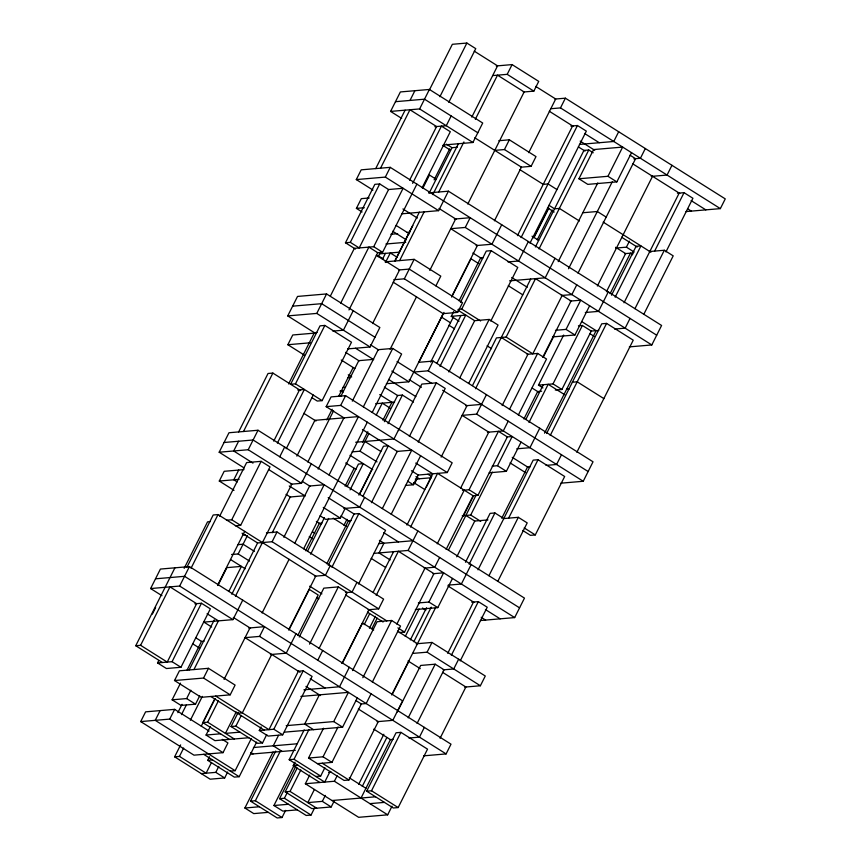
<?xml version="1.0" encoding="UTF-8"?>
<svg xmlns="http://www.w3.org/2000/svg" width="861" height="861" viewBox="0 0 861 861"><rect width="100%" height="100%" fill="white"/><g stroke="black" fill="none" stroke-linecap="round" stroke-linejoin="round"><path stroke-width="1.29" d="M161.954 595.683L150.61 588.547L160.404 569.067L189.442 566.581L402.604 700.865L392.81 720.334L376.978 721.701M244.115 467.932L219.178 452.219L228.972 432.749L258.009 430.252L524.467 598.115L514.674 617.585L480.352 620.533M317.02 332.464L314.383 332.69L287.735 315.901L297.529 296.432L326.567 293.935L379.862 327.503L370.069 346.983L347.629 348.909M372.953 190.066L356.303 179.583L361.2 169.843L390.237 167.346L656.695 335.209M401.678 118.409L390.582 111.413L400.376 91.944L429.413 89.458L482.709 123.026L472.915 142.495L443.867 144.992M238.648 431.921L268.029 373.491L272.872 373.082L300.629 390.56M162.395 662.507L135.747 645.718L174.923 567.819M238.594 441.241L233.697 450.981L252.973 463.121M243.491 431.501L272.872 373.082M375.719 168.595L405.1 110.176M409.997 100.436L414.894 90.696M152.354 614.119L155.626 607.629M234.031 490.329L219.286 481.041L224.183 471.301L243.986 469.6M304.503 355.206L287.854 344.723L292.751 334.983L315.191 333.056M362.083 211.967L356.411 208.394L361.308 198.654L369.229 197.976M140.591 645.309L169.972 586.879L196.62 603.669L167.228 662.087L140.591 645.309L135.747 645.718M380.551 168.186L409.944 109.756L436.581 126.545L409.599 180.197M355.464 249.066L345.476 242.77L374.858 184.34L379.701 183.931L388.58 189.528L403.099 188.279L373.717 246.698L354.355 248.366L330.376 296.055M184.168 568.335L207.555 521.841L210.192 521.615M186.805 567.453L213.194 514.996L218.027 514.577L315.729 576.127L288.747 629.778M345.476 242.77L350.319 242.35L379.701 183.931M150.61 588.547L179.648 586.05L189.442 566.581M219.178 452.219L248.216 449.733L258.009 430.252M287.735 315.901L316.773 313.415L326.567 293.935M356.303 179.583L385.341 177.086L390.237 167.346M390.582 111.413L419.619 108.927L429.413 89.458M429.574 89.609L452.359 44.298L466.877 43.05L475.767 48.647L448.775 102.298M238.701 470.052L233.805 479.792L237.206 481.934M191.045 568.238L218.027 514.577M219.63 516.234L246.623 462.583L261.141 461.335L270.02 466.931L240.639 525.361L235.354 525.813M288.596 383.952L314.383 332.69M388.58 189.528L359.198 247.946L350.319 242.35M324.855 325.426L320.023 325.845L290.631 384.264L295.474 383.855L324.855 325.426L351.503 342.215L322.122 400.645L317.279 401.054L311.725 397.556M439.896 96.701L466.877 43.05M194.855 603.819L201.452 603.249L210.342 608.845L180.95 667.275L166.431 668.523L157.552 662.927L158.747 660.538M226.475 520.216L231.749 519.764L261.141 461.335M340.698 303.158L368.874 247.118L377.764 252.714L348.974 309.938M273.733 441.133L299.52 389.861M277.371 443.103L304.353 389.452L297.755 390.011M222.256 739.351L227.928 742.925L223.031 752.665L193.983 755.162L140.698 721.583L145.595 711.853L174.632 709.356L209.051 731.043M157.552 662.927L172.071 661.678L201.452 603.249M412.645 183.361L441.424 126.126L450.303 131.722L422.127 187.763M378.162 256.75L380.562 251.982M279.75 456.782L284.657 447.042M353.214 310.724L343.421 330.193L332.863 331.098M377.322 252.747L382.596 252.295L416.885 184.136M451.164 115.977L446.267 125.717L434.827 126.696M217.693 585.017L244.675 531.366M286.25 448.699L313.243 395.048M217.919 585.523L226.906 567.636L241.424 566.387L228.832 591.432M382.445 259.322L385.448 253.371M174.514 680.534L179.422 670.805L208.459 668.308L235.096 685.098L230.199 694.838L201.162 697.324L174.514 680.534L203.562 678.048L230.199 694.838M231.587 554.516L238.185 553.957L247.43 535.564M160.114 710.605L155.217 720.334L235.15 770.692L251.347 738.501M385.491 262.487L390.291 252.951L396.953 257.148M422.869 188.172L429.467 175.052L436.129 179.249M199.73 695.817L195.522 704.169L181.004 705.407L172.125 699.821L180.519 683.128M187.117 670.009L201.506 641.391L204.154 641.165M434.105 179.874L449.7 148.867M189.097 669.976L214.281 619.898M394.779 261.001L419.372 212.118M296.894 456.104L314.889 420.329L358.445 416.595L329.063 475.014M394.844 261.357L412.839 225.582M429.23 192.993L452.014 147.694L457.299 147.231M193.94 669.557L218.522 620.673M231.813 594.241L257.6 542.968L272.119 541.73L378.7 608.867L383.597 599.127L277.016 531.99L266.458 532.894M344.303 418.08L326.168 406.65L331.065 396.91L345.584 395.673L452.165 462.809L447.268 472.549L418.231 475.035L411.429 470.752M399.622 260.592L424.215 211.709M432.814 194.597L458.493 143.55M471.785 117.118L497.572 65.845L474.25 51.154M140.698 721.583L169.735 719.096L174.632 709.356M235.451 596.21L291.825 484.13L268.514 469.449M372.576 323.564L399.569 269.913L376.246 255.222M438.744 192.014L463.928 141.936M475.326 119.281L497.507 75.165L524.155 91.955M177.84 712.671L182.037 704.32M172.125 699.821L186.643 698.572L190.841 690.221M326.771 419.964L332.163 409.233M338.76 396.125L353.15 367.507M272.237 532.755L290.232 496.98L304.751 495.742M307.818 462.013L333.605 410.74M340.805 396.437L358.789 360.662L373.308 359.414M181.477 714.641L186.277 705.105M203.562 678.048L208.459 668.308M211.677 627.012L203.906 622.116L232.944 619.629L242.737 600.149M272.119 541.73L277.016 531.99M290.943 484.205L301.501 483.301L311.295 463.831M326.168 406.65L340.687 405.402L345.584 395.673M393.789 279.728L404.347 278.824L414.141 259.344L440.789 276.133L435.892 285.874M401.667 213.829L438.626 210.654L448.42 191.185L661.592 325.469L651.799 344.949L629.359 346.875M492.675 75.585L507.194 74.337L512.091 64.597L538.738 81.386L533.842 91.126L523.273 92.03M190.356 720.237L202.346 696.388M283.861 537.275L309.648 486.002L324.166 484.754L294.785 543.183M318.139 469.105L343.926 417.843M352.321 401.151L378.205 349.684L392.724 348.436L401.613 354.032L372.221 412.451M227.67 771.994L224.678 777.957L210.159 779.194L174.632 756.819L180.627 744.894M174.632 756.819L179.465 756.399L183.662 748.058M224.075 679.383L249.97 627.917M390.087 349.318L416.476 296.851M429.768 270.419L455.652 218.952M229.456 739.395L202.819 722.616L214.809 698.766M201.28 726.146L215.067 698.723M363.342 406.855L392.724 348.436M262.099 613L289.081 559.338M467.792 204.035L524.252 91.75M202.819 722.616L207.652 722.196L218.446 700.736M248.818 737.737L214.938 740.643L206.059 735.046L210.256 726.706M300.058 672.301L245.062 637.657L259.591 636.408L264.488 626.668L248.646 628.035M303.664 548.78L367.324 422.191M451.616 296.744L477.403 245.482L450.755 228.692L465.274 227.444L470.171 217.704L454.328 219.071M495.215 150.341L504.449 149.545L509.346 139.805L535.994 156.594L531.097 166.334L520.539 167.238M305.59 550.739L319.377 523.305L322.025 523.079M307.625 551.051L324.414 517.665M362.459 442.5L367.851 431.77M376.246 415.077L382.252 403.152L390.022 408.049M352.117 451.885L360.038 451.207L368.745 433.89M310.67 554.204L328.654 518.44M345.11 486.196L354.108 468.309M256.589 742.128L239.197 776.708L234.353 777.117L207.705 760.338L209.514 756.754M347.048 486.713L358.445 464.057L363.288 463.638L350.093 489.877M236.215 711.929L225.421 733.389L239.939 732.141M382.93 420.211L391.927 402.324M211.515 762.459L206.113 773.189L179.465 756.399M266.738 734.573L262.54 742.914L257.697 743.334L231.06 726.544L238.249 712.241M384.372 421.707L397.567 395.479L402.399 395.07L413.506 402.055M271.71 654.446L242.328 712.865L237.485 713.285M320.088 515.793L325.759 519.366L340.278 518.118L345.175 508.377M386.395 383.726L408.835 381.8L443.124 313.641L457.643 312.392L462.54 302.652L409.244 269.084L398.686 269.988M231.06 726.544L235.892 726.135L241.295 715.405M388.01 423.677L402.399 395.07M418.79 362.47L443.985 312.392M451.777 296.894L470.967 258.741L478.738 263.638M201.28 773.608L215.799 772.36L218.791 766.398M494.429 220.814L521.422 167.163L474.788 137.792M528.719 152.655L555.7 99.004L535.714 86.412M288.909 629.929L309.293 589.398L318.183 594.994L297.788 635.526M358.908 495.118L383.5 446.235L388.333 445.815L363.148 495.893M343.98 525.275L346.983 519.312M359.575 494.279L372.167 469.234M326.825 563.74L348.414 520.819L351.062 520.593M459.031 321.228L451.261 316.331L453.661 311.564M459.053 300.833L480.642 257.913L483.29 257.687M328.267 565.246L354.054 513.974L358.897 513.565L385.545 530.344L358.553 584.006M460.495 302.34L486.282 251.068L491.125 250.659L517.773 267.437L490.781 321.099M430.672 362.104L453.467 316.805M296.023 633.718L286.229 653.198L270.397 654.554M330.312 565.559L325.415 575.299L314.846 576.203M364.59 497.4L359.694 507.14L343.851 508.496M398.869 429.241L393.972 438.981L355.701 442.263M413.732 372.06L428.251 370.811L433.148 361.082L593.025 461.797L583.231 481.267L560.791 483.193M501.715 224.753L491.922 244.233L476.079 245.589M551.244 108.701L560.479 107.905L565.376 98.176L725.253 198.891L720.356 208.62L686.034 211.569M398.428 430.586L421.825 384.081L436.344 382.833L445.223 388.429L418.231 442.08M331.905 567.216L358.897 513.565M458.106 309.39L461.744 309.077L491.125 250.659M299.23 637.032L323.811 588.149L338.33 586.901L347.22 592.497L319.033 648.537M436.957 363.202L460.936 315.503M371.435 502.684L397.222 451.412L411.741 450.163L382.349 508.593M439.993 366.355L465.779 315.094L451.261 316.331M297.917 671.268L303.201 670.816L312.08 676.412L282.699 734.831L268.18 736.08L259.29 730.483L261.098 726.899M409.352 436.495L436.344 382.833M309.551 644.136L338.33 586.901M298.358 671.225L268.976 729.654L215.68 696.075M448.872 371.952L474.659 320.69L489.177 319.442L498.067 325.038L468.675 383.457M517.439 235.634L572.608 125.943M259.29 730.483L273.82 729.235L303.201 670.816M521.077 237.604L577.451 125.523L586.33 131.12L529.956 243.2M278.534 735.316L273.249 745.83L282.128 751.427M317.774 660.247L322.671 650.507M356.949 582.348L352.052 592.088L345.455 592.648M391.238 514.189L420.62 455.76M459.796 377.861L489.177 319.442M528.363 241.543L518.57 261.012L508.012 261.927M268.288 812.353L253.769 813.602L244.89 808.005L273.077 751.965M533.605 237.84L548.597 208.039M285.604 810.384L282.01 817.53L277.167 817.95L250.529 801.16L275.714 751.083M534.369 236.797L548.758 208.19M405.413 485.453L413.334 484.775L418.231 475.035M414.518 483.839L417.51 477.877M537.253 239.81L552.245 209.998M250.529 801.16L255.362 800.752L280.546 750.674M535.37 246.978L583.941 150.395L588.773 149.986L593.218 152.784M539.008 248.947L588.773 149.986M472.485 385.577L496.463 337.889L506.15 337.06L532.798 353.839L562.179 295.42M319.366 694.849L304.676 724.069L313.555 729.665M578.926 178.776L593.616 149.566L622.654 147.08L607.963 176.29L578.926 178.776L587.805 184.372L616.842 181.886L631.533 152.666M373.179 592.228L393.563 551.697M406.962 525.059L432.749 473.798L415.734 463.078M441.144 457.105L467.028 405.628L442.597 390.248M475.52 388.741L530.688 279.05M330.107 771.348L324.715 782.089L289.188 759.703L304.181 729.891M426.313 487.057L431.705 476.327M342.032 663.357L369.025 609.696M376.214 595.392L398.406 551.277L433.933 573.652L404.552 632.082L399.267 632.534M410.6 527.029L437.582 473.378L473.109 495.764L446.127 549.415M506.15 337.06L535.531 278.63L571.058 301.016L542.871 357.057M289.188 759.703L294.021 759.284L309.013 729.482M342.204 663.508L362.589 622.966L373.696 629.961M319.872 782.498L293.224 765.709L295.032 762.136M364.192 624.623L369.584 613.893M297.325 809.867L282.806 811.105L273.927 805.509L294.311 764.977M314.642 807.887L311.047 815.044L306.204 815.464L279.567 798.674L295.753 766.484M334.197 800.999L331.205 806.961L311.843 808.619L285.195 791.829L297.196 767.99M349.318 667.297L339.525 686.766L303.89 689.822M373.771 553.386L408.082 550.448L417.876 530.968M460.592 488.198L488.779 432.157L462.131 415.368L476.65 414.119L486.443 394.65M555.001 258.332L545.207 277.802L509.572 280.858M618.672 131.744L613.775 141.484L579.453 144.422M369.434 628.25L375.428 616.325M279.567 798.674L284.399 798.255L287.402 792.292M285.195 791.829L290.039 791.42L300.833 769.96M371.791 628.864L377.193 618.133M358.316 708.99L378.291 721.583L348.909 780.012L344.077 780.421L308.539 758.046L323.532 728.234M352.526 670.601L377.107 621.717L391.626 620.48L400.505 626.065L372.318 682.106M558.208 261.636L597.782 182.952M286.196 725.651L333.713 721.572L348.404 692.362L300.887 696.441M392.035 806.165L387.687 814.829L358.65 817.315L305.354 783.747L309.712 775.094M308.539 758.046L323.058 756.797L338.05 726.985M362.847 677.704L391.626 620.48M568.529 268.74L612.311 181.703M502.167 405.531L527.954 354.258L501.306 337.469M284.517 732.151L342.592 727.168L357.283 697.959M396.867 624.096L425.054 568.066M437.248 543.818L464.23 490.167M315.836 776.493L320.669 776.073L324.866 767.732M314.394 789.494L307.808 802.603L322.326 801.365L331.205 806.961M317.429 763.642L331.948 762.394L361.329 703.964L355.776 700.467M462.475 490.318L469.073 489.748L498.454 431.329L507.333 436.925L477.952 495.344L472.667 495.796M509.454 409.47L537.63 353.43L546.52 359.026L518.333 415.056M578.011 273.141L635.579 158.682L630.026 155.184M371.069 693.815L366.173 703.555L360.888 704.007M439.627 557.497L434.73 567.227L424.172 568.142M508.194 421.169L503.298 430.909L487.455 432.265M576.752 284.851L571.855 294.591L561.297 295.495M645.319 148.533L640.423 158.263L633.825 158.833M463.24 516.331L473.432 496.065M543.194 357.358L553.989 335.898M448.495 550.028L476.079 495.183M322.326 801.365L325.318 795.403M405.273 636.419L419.07 608.996M305.354 783.747L334.391 781.25L337.114 775.847M462.249 515.761L470.719 515.039L492.309 472.108M418.36 602.948L428.918 602.043L443.609 572.823L433.051 573.727M492.201 466.167L497.486 465.715L512.177 436.505L506.892 436.957M555.485 330.301L566.043 329.397L580.734 300.188L570.176 301.092M410.353 639.895L426.55 607.705M542.925 387.934L538.491 385.136L563.675 335.058M523.897 418.984L537.684 391.561L541.644 391.228M413.829 641.714L431.221 607.145M456.771 556.819L474.766 521.045L487.961 519.915M525.931 419.307L543.323 384.727M391.69 694.956L435.462 607.92M597.373 285.992L652.541 176.301M392.455 693.912L409.244 660.527M528.977 422.46L548.166 384.307L564.816 394.801M415.368 609.556L437.808 607.629L452.499 578.42M489.209 472.786L506.365 471.311L521.056 442.102M552.493 336.92L574.933 334.994L589.624 305.773M538.491 385.136L553.01 383.898L582.391 325.469L591.27 331.065L561.889 389.495L555.291 390.055M465.489 562.265L490.081 513.371L494.914 512.962L503.803 518.559L518.322 517.31L527.201 522.907L497.819 581.326M615.852 248.065L626.41 247.161L629.402 241.198M469.137 564.235L494.914 512.962M358.66 784.36L383.845 734.282M606.424 291.739L625.613 253.586L615.615 247.29M412.58 653.424L427.099 652.175L431.996 642.446L485.281 676.014L480.384 685.754L464.553 687.11M471.171 564.547L461.378 584.016L448.183 585.146M539.739 428.218L529.935 447.698L516.74 448.829M608.297 291.901L598.503 311.37L585.308 312.511M671.967 165.312L667.06 175.052L651.228 176.408M397.276 711.95L420.663 665.445L435.182 664.197L444.061 669.793L417.079 723.444M362.298 786.33L386.88 737.447M610.062 293.709L630.446 253.166L632.674 254.565M611.504 295.215L636.085 246.332L640.928 245.912L615.141 297.185M632.049 254.824L633.255 252.445M361.039 798.039L390.42 739.621L393.057 739.395M501.759 518.247L527.545 466.974L530.182 466.748M544.539 433.191L596.113 330.646L581.681 321.562M366.678 791.194L396.06 732.776L400.903 732.356L427.54 749.145L398.159 807.564L393.316 807.984L366.678 791.194L371.511 790.785L398.159 807.564M478.016 569.821L533.185 460.129L538.028 459.72L564.665 476.499L535.284 534.929L530.451 535.338L522.67 530.441M546.574 433.503L601.742 323.811L606.585 323.392L633.233 340.181L576.859 452.262M371.511 790.785L400.903 732.356M408.2 717.848L435.182 664.197M508.636 518.139L538.028 459.72M550.222 435.472L606.585 323.392M447.72 653.316L473.507 602.043M624.021 302.781L679.189 193.079M488.94 575.729L518.322 517.31M451.358 655.286L478.339 601.635L487.229 607.231L460.237 660.882M654.651 251.089L684.032 192.67L692.911 198.267L665.93 251.918M424.355 727.384L419.458 737.124L408.9 738.028M458.644 659.225L453.736 668.965L443.178 669.869M561.48 454.748L556.583 464.477L546.025 465.392M630.048 318.419L625.151 328.159L614.593 329.063M634.944 308.69L664.326 250.26L673.205 255.857L643.824 314.276M440.079 738.264L465.866 686.992L442.554 672.312M423.666 755.84L446.106 753.913L451.003 744.173L184.545 576.31L155.507 578.807M496.248 65.963L512.091 64.597M395.479 101.684L424.516 99.187L477.812 132.766M554.818 99.08L565.376 98.176M570.854 126.093L577.451 125.523M498.788 140.72L509.346 139.805M428.627 192.886L448.42 191.185M542.785 184.405L548.07 183.953L556.949 189.549M356.411 208.394L364.332 207.716M677.435 193.23L684.032 192.67M582.8 212.753L597.319 211.505L606.198 217.101M407.199 232.427L409.836 232.201M390.84 234.267L397.664 233.686M385.943 244.007L405.746 242.307M379.733 253.855L399.526 252.155M385.104 261.841L414.141 259.344M624.731 253.661L632.652 252.983M649.366 251.541L664.326 250.26M292.632 306.161L321.67 303.675L374.965 337.243M287.854 344.723L310.294 342.796M578.431 325.813L582.391 325.469M590.829 331.108L598.75 330.42M418.629 362.32L433.148 361.082M527.072 354.334L537.63 353.43M347.736 377.721L350.384 377.495M342.839 387.461L345.487 387.235M339.987 391.098L342.624 390.872M572.361 382.23L577.204 381.821L603.852 398.6M375.644 403.723L394.564 402.098M566.721 389.075L569.369 388.849M465.704 405.746L481.547 404.39M224.075 442.489L253.112 439.993L519.57 607.855M219.286 481.041L239.089 479.34M415.293 479.125L431.135 477.769M242.694 534.929L245.342 534.703M237.797 544.669L243.082 544.217L254.425 551.363M378.668 543.657L412.979 540.708M368.142 609.771L378.7 608.867M471.742 602.194L478.339 601.635M416.154 643.802L431.996 642.446M206.059 735.046L220.577 733.798M253.446 747.531L297.002 743.796M250.454 754.15L295.323 750.297M207.705 760.338L212.549 759.919M230.317 771.112L235.15 770.692M293.224 765.709L298.067 765.3M328.73 772.425L331.367 772.199M244.89 808.005L259.409 806.757M273.927 805.509L288.446 804.271M332.002 800.526L375.557 796.791M369.918 803.636L384.436 802.387M507.194 74.337L533.842 91.126M560.479 107.905L720.356 208.62M549.296 111.252L573.178 126.298M584.511 133.444L599.256 142.722M632.566 163.708L679.76 193.445M691.092 200.581L705.837 209.869M580.196 141.118L594.725 150.266M687.917 208.975L691.318 211.117M578.388 146.897L585.049 151.095M607.963 176.29L616.842 181.886M504.449 149.545L531.097 166.334M519.915 169.682L543.226 184.362M603.174 222.127L650.916 252.208M419.619 108.927L472.915 142.495M621.653 237.238L637.194 247.032M626.41 247.161L634.18 252.058M579.378 220.997L559.392 208.405L554.559 208.825L549.006 205.327M446.461 144.196L452.014 147.694M547.499 207.835L554.161 212.032M442.737 145.305L450.507 150.201M532.012 236.183L538.663 240.38M439.002 208.459L456.222 219.307M385.341 177.086L438.626 210.654M465.274 227.444L651.799 344.949M402.926 208.954L417.359 218.048M472.872 253.016L481.751 258.612M511.735 277.5L527.276 287.283M589.763 333.584L594.198 336.382M508.313 285.734L522.745 294.828M566.043 329.397L574.933 334.994M396.092 225.431L409.416 233.826M392.691 231.254L406.306 239.821M373.717 246.698L382.596 252.295M377.99 255.599L383.543 259.096M461.744 309.077L480.61 320.97M458.009 310.197L474.659 320.69M404.347 278.824L457.643 312.392M393.154 282.16L443.124 313.641M553.01 383.898L561.889 389.495M441.585 317.171L450.464 322.767M487.1 345.842L491.545 348.64M448.958 325.275L454.511 328.773M532.141 388.074L538.803 392.261M428.251 370.811L588.128 471.527M370.434 344.787L378.582 349.921M397.082 361.566L431.878 383.489M316.773 313.415L370.069 346.983M476.65 414.119L583.231 481.267M409.212 379.604L421.416 387.299M355.55 348.231L373.685 359.65M391.83 371.08L408.835 381.8M345.562 352.332L359.166 360.899M388.655 379.475L415.863 396.62M512.241 457.331L528.116 467.329M510.099 462.906L525.64 472.7M341.247 360.006L354.861 368.573M384.34 387.149L397.943 395.716M497.486 465.715L506.365 471.311M348.274 374.826L351.675 376.967M379.712 394.629L392.498 402.679M340.687 390.829L342.904 392.229M340.687 405.402L447.268 472.549M469.073 489.748L477.952 495.344M295.474 383.855L322.122 400.645M524.188 527.933L535.284 534.929M362.449 429.51L397.599 451.648M427.906 474.207L431.232 476.305M364.935 441.467L380.81 451.465M415.917 476.693L419.253 478.791M470.719 515.039L480.718 521.335M303.782 413.334L315.998 421.029M413.7 482.58L424.807 489.575M465.876 515.448L474.766 521.045M360.038 451.207L377.043 461.916M407.662 481.202L413.334 484.775M350.05 455.308L372.727 469.589M345.745 462.981L355.948 469.406M302.082 481.234L310.025 486.239M328.17 497.669L354.248 514.092M383.726 532.668L398.46 541.956M248.216 449.733L301.501 483.301M408.082 550.448L514.674 617.585M340.859 516.062L348.791 521.056M379.41 540.342L383.941 543.205L379.044 552.934L390.151 559.93M289.253 485.981L305.128 495.979M323.262 507.409L340.278 518.118M447.968 585.964L474.067 602.409M485.41 609.545L500.144 618.833M333.185 518.15L346.509 526.545M286.067 494.365L290.609 497.227M481.191 617.283L485.626 620.081M316.353 521.411L320.895 524.263M371.188 558.38L385.62 567.474M428.918 602.043L437.808 607.629M312.597 531.861L314.857 533.282M309.25 536.672L312.575 538.771M422.493 608.017L425.818 610.115M231.749 519.764L240.639 525.361M345.702 595.016L386.783 620.889M397.89 627.884L404.552 632.082M242.059 533.185L257.6 542.968M367.518 612.214L383.059 622.008M397.491 631.102L417.477 643.684M427.099 652.175L480.384 685.754M309.691 586.18L321.906 593.875M316.665 597.502L318.893 598.901M238.185 553.957L249.518 561.103M408.049 660.968L420.265 668.653M230.468 559.489L245.213 568.777M233.309 617.423L250.529 628.272M179.648 586.05L232.944 619.629M259.591 636.408L446.106 753.913M207.081 613.732L218.425 620.867M310.261 678.726L325.006 688.014M305.946 686.4L320.475 695.548M373.771 729.127L390.42 739.621M333.713 721.572L342.592 727.168M195.964 637.893L201.506 641.391M192.918 643.942L199.58 648.139M172.071 661.678L180.95 667.275M323.058 756.797L331.948 762.394M273.82 729.235L282.699 734.831M349.286 777.806L365.936 788.299M322.262 763.223L348.909 780.012M210.848 696.495L264.133 730.063M334.391 781.25L387.687 814.829M294.021 759.284L320.669 776.073M235.892 726.135L262.54 742.914M186.643 698.572L195.522 704.169M207.652 722.196L234.3 738.986M250.874 752.525L253.091 753.924M290.039 791.42L316.687 808.199M169.735 719.096L223.031 752.665M284.399 798.255L311.047 815.044M203.67 754.322L239.197 776.708M215.799 772.36L224.678 777.957M255.362 800.752L282.01 817.53"/></g></svg>
